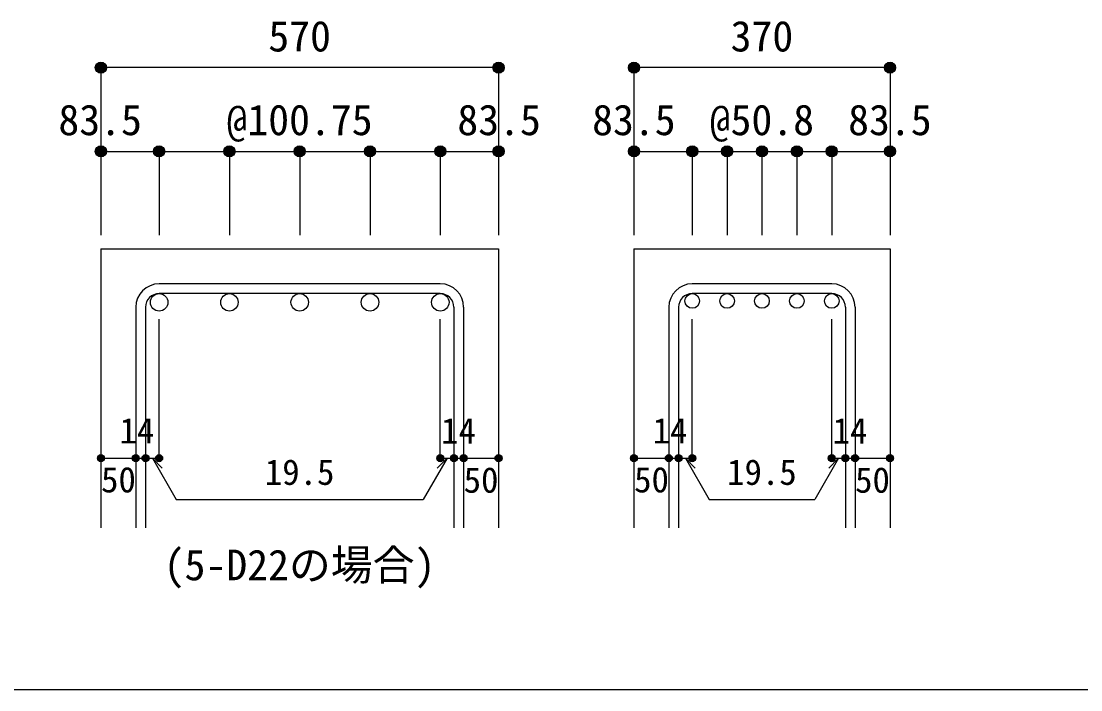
# Model space of a CAD drawing. Units: millimetres at full size, sheet at 1:20. Extents: x -3982 to 3969, y -2797 to 2801.
# Drawn here: x -694 to 825, y -2797 to -1838 of the extents above; entities that cross this region are included whole.
import ezdxf
from ezdxf.enums import TextEntityAlignment as Align

# ---------------------------------------------------------------- set-up
doc = ezdxf.new("R2010")
doc.units = ezdxf.units.MM
doc.header["$LTSCALE"] = 20
doc.header["$PDMODE"] = 32
doc.header["$PDSIZE"] = 10
for name, color, linetype in [('6-1_躯体線', 2, 'Continuous'), ('6-5_梁主筋', 7, 'Continuous'), ('6-6_S.T.P.', 7, 'Continuous'), ('6-7_文字', 7, 'Continuous'), ('6-D_寸法', 4, 'Continuous'), ('F-0_枠', 6, 'Continuous')]:
    doc.layers.add(name, color=color, linetype=linetype)
doc.styles.add('ＭＳ ゴシック', font='')
doc.styles.get('ＭＳ ゴシック').set_extended_font_data('MS Gothic')

msp = doc.modelspace()

# ---------------------------------------------------------------- linework, layer by layer
at = {"layer": '6-1_躯体線'}
for p, q in [((-579.33, -2164.67), (-579.33, -2564.67)), ((-579.33, -2164.67), (-9.33, -2164.67)), ((-9.33, -2164.67), (-9.33, -2564.67)), ((184.79, -2164.67), (184.79, -2564.67)), ((184.79, -2164.67), (551.79, -2164.67)), ((551.79, -2164.67), (551.79, -2564.67))]:
    msp.add_line(p, q, dxfattribs=at)
at = {"layer": '6-5_梁主筋', "color": 3}
for centre, radius in [((-495.83, -2241.17), 12.5), ((-395.08, -2241.17), 12.5), ((-294.33, -2241.17), 12.5), ((-193.58, -2241.17), 12.5), ((-92.83, -2241.17), 12.5), ((268.29, -2239.17), 10.5), ((318.29, -2239.17), 10.5), ((368.29, -2239.17), 10.5), ((418.29, -2239.17), 10.5), ((468.29, -2239.17), 10.5)]:
    msp.add_circle(centre, radius, dxfattribs=at)
at = {"layer": '6-6_S.T.P.'}
for p, q in [((-92.83, -2214.67), (-495.83, -2214.67)), ((468.29, -2214.67), (268.29, -2214.67)), ((-92.83, -2228.67), (-495.83, -2228.67)), ((468.29, -2228.67), (268.29, -2228.67)), ((-529.33, -2248.17), (-529.33, -2564.67)), ((-515.33, -2248.17), (-515.33, -2564.67)), ((-73.33, -2248.17), (-73.33, -2564.67)), ((-59.33, -2248.17), (-59.33, -2564.67)), ((234.79, -2248.17), (234.79, -2564.67)), ((248.79, -2248.17), (248.79, -2564.67)), ((487.79, -2248.17), (487.79, -2564.67)), ((501.79, -2248.17), (501.79, -2564.67))]:
    msp.add_line(p, q, dxfattribs=at)
for centre, radius, start, end in [((-495.83, -2248.17), 33.5, 90, 180), ((-92.83, -2248.17), 33.5, 0, 90), ((268.29, -2248.17), 33.5, 90, 180), ((468.29, -2248.17), 33.5, 0, 90), ((-495.83, -2248.17), 19.5, 90, 180), ((-92.83, -2248.17), 19.5, 0, 90), ((268.29, -2248.17), 19.5, 90, 180), ((468.29, -2248.17), 19.5, 0, 90)]:
    msp.add_arc(centre, radius, start, end, dxfattribs=at)
at = {"layer": '6-D_寸法'}
for p, q in [((-579.33, -1904.67), (-579.33, -2024.67)), ((-9.33, -1904.67), (-579.33, -1904.67)), ((-9.33, -1904.67), (-9.33, -2024.67)), ((184.79, -1904.67), (184.79, -2024.67)), ((551.79, -1904.67), (184.79, -1904.67)), ((551.79, -1904.67), (551.79, -2024.67)), ((-579.33, -2024.67), (-495.83, -2024.67)), ((-579.33, -2024.67), (-579.33, -2144.67)), ((-495.83, -2024.67), (-495.83, -2144.67)), ((-495.83, -2024.67), (-294.33, -2024.67)), ((-395.08, -2024.67), (-395.08, -2144.67)), ((-294.33, -2024.67), (-294.33, -2144.67)), ((-294.33, -2024.67), (-92.83, -2024.67)), ((-193.58, -2024.67), (-193.58, -2144.67)), ((-92.83, -2024.67), (-92.83, -2144.67)), ((-92.83, -2024.67), (-9.33, -2024.67)), ((-9.33, -2024.67), (-9.33, -2144.67)), ((184.79, -2024.67), (268.29, -2024.67)), ((184.79, -2024.67), (184.79, -2144.67)), ((268.29, -2024.67), (268.29, -2144.67)), ((268.29, -2024.67), (368.29, -2024.67)), ((318.29, -2024.67), (318.29, -2144.67)), ((368.29, -2024.67), (468.29, -2024.67)), ((368.29, -2024.67), (368.29, -2144.67)), ((418.29, -2024.67), (418.29, -2144.67)), ((468.29, -2024.67), (468.29, -2144.67)), ((468.29, -2024.67), (551.79, -2024.67)), ((551.79, -2024.67), (551.79, -2144.67)), ((-495.83, -2464.67), (-495.83, -2265.34)), ((-92.83, -2464.67), (-92.83, -2265.34)), ((268.29, -2464.67), (268.29, -2265.34)), ((468.29, -2464.67), (468.29, -2265.34)), ((-579.33, -2464.67), (-529.33, -2464.67)), ((-529.33, -2464.67), (-495.83, -2464.67)), ((-505.58, -2464.67), (-491.44, -2478.81)), ((-505.58, -2464.67), (-471.35, -2523.95)), ((-83.08, -2464.67), (-117.3, -2523.95)), ((-83.08, -2464.67), (-97.22, -2478.81)), ((-92.83, -2464.67), (-9.33, -2464.67)), ((-73.33, -2464.67), (-59.33, -2464.67)), ((184.79, -2464.67), (234.79, -2464.67)), ((234.79, -2464.67), (268.29, -2464.67)), ((258.54, -2464.67), (272.68, -2478.81)), ((258.54, -2464.67), (292.76, -2523.95)), ((478.04, -2464.67), (443.82, -2523.95)), ((478.04, -2464.67), (463.9, -2478.81)), ((468.29, -2464.67), (551.79, -2464.67)), ((487.79, -2464.67), (501.79, -2464.67)), ((-471.35, -2523.95), (-117.3, -2523.95)), ((292.76, -2523.95), (443.82, -2523.95))]:
    msp.add_line(p, q, dxfattribs=at)
for points in [[(-9.33, -1904.67), (-9.33, -2024.67), (-9.33, -2144.67)], [(551.79, -1904.67), (551.79, -2024.67), (551.79, -2144.67)]]:
    msp.add_lwpolyline(points, dxfattribs=at)
for centre, radius in [((-579.33, -1904.67), 8), ((-579.33, -1904.67), 7.2), ((-579.33, -1904.67), 6.4), ((-9.33, -1904.67), 8), ((-9.33, -1904.67), 7.2), ((-9.33, -1904.67), 6.4), ((184.79, -1904.67), 8), ((184.79, -1904.67), 7.2), ((184.79, -1904.67), 6.4), ((551.79, -1904.67), 8), ((551.79, -1904.67), 7.2), ((551.79, -1904.67), 6.4), ((-579.33, -1904.67), 5.6), ((-579.33, -1904.67), 4.8), ((-579.33, -1904.67), 4), ((-579.33, -1904.67), 3.2), ((-579.33, -1904.67), 2.4), ((-579.33, -1904.67), 1.6), ((-579.33, -1904.67), 0.8), ((-9.33, -1904.67), 5.6), ((-9.33, -1904.67), 4.8), ((-9.33, -1904.67), 4), ((-9.33, -1904.67), 3.2), ((-9.33, -1904.67), 2.4), ((-9.33, -1904.67), 1.6), ((-9.33, -1904.67), 0.8), ((184.79, -1904.67), 5.6), ((184.79, -1904.67), 4.8), ((184.79, -1904.67), 4), ((184.79, -1904.67), 3.2), ((184.79, -1904.67), 2.4), ((184.79, -1904.67), 1.6), ((184.79, -1904.67), 0.8), ((551.79, -1904.67), 5.6), ((551.79, -1904.67), 4.8), ((551.79, -1904.67), 4), ((551.79, -1904.67), 3.2), ((551.79, -1904.67), 2.4), ((551.79, -1904.67), 1.6), ((551.79, -1904.67), 0.8), ((-579.33, -2024.67), 8), ((-579.33, -2024.67), 7.2), ((-579.33, -2024.67), 6.4), ((-579.33, -2024.67), 5.6), ((-579.33, -2024.67), 4.8), ((-495.83, -2024.67), 8), ((-495.83, -2024.67), 7.2), ((-495.83, -2024.67), 6.4), ((-495.83, -2024.67), 5.6), ((-495.83, -2024.67), 4.8), ((-395.08, -2024.67), 8), ((-395.08, -2024.67), 7.2), ((-395.08, -2024.67), 6.4), ((-395.08, -2024.67), 5.6), ((-395.08, -2024.67), 4.8), ((-294.33, -2024.67), 8), ((-294.33, -2024.67), 7.2), ((-294.33, -2024.67), 6.4), ((-294.33, -2024.67), 5.6), ((-294.33, -2024.67), 4.8), ((-193.58, -2024.67), 8), ((-193.58, -2024.67), 7.2), ((-193.58, -2024.67), 6.4), ((-193.58, -2024.67), 5.6), ((-193.58, -2024.67), 4.8), ((-92.83, -2024.67), 8), ((-92.83, -2024.67), 7.2), ((-92.83, -2024.67), 6.4), ((-92.83, -2024.67), 5.6), ((-92.83, -2024.67), 4.8), ((-9.33, -2024.67), 8), ((-9.33, -2024.67), 7.2), ((-9.33, -2024.67), 6.4), ((-9.33, -2024.67), 5.6), ((-9.33, -2024.67), 4.8), ((184.79, -2024.67), 8), ((184.79, -2024.67), 7.2), ((184.79, -2024.67), 6.4), ((184.79, -2024.67), 5.6), ((184.79, -2024.67), 4.8), ((268.29, -2024.67), 8), ((268.29, -2024.67), 7.2), ((268.29, -2024.67), 6.4), ((268.29, -2024.67), 5.6), ((268.29, -2024.67), 4.8), ((318.29, -2024.67), 8), ((318.29, -2024.67), 7.2), ((318.29, -2024.67), 6.4), ((318.29, -2024.67), 5.6), ((318.29, -2024.67), 4.8), ((368.29, -2024.67), 8), ((368.29, -2024.67), 7.2), ((368.29, -2024.67), 6.4), ((368.29, -2024.67), 5.6), ((368.29, -2024.67), 4.8), ((418.29, -2024.67), 8), ((418.29, -2024.67), 7.2), ((418.29, -2024.67), 6.4), ((418.29, -2024.67), 5.6), ((418.29, -2024.67), 4.8), ((468.29, -2024.67), 8), ((468.29, -2024.67), 7.2), ((468.29, -2024.67), 6.4), ((468.29, -2024.67), 5.6), ((468.29, -2024.67), 4.8), ((551.79, -2024.67), 8), ((551.79, -2024.67), 7.2), ((551.79, -2024.67), 6.4), ((551.79, -2024.67), 5.6), ((551.79, -2024.67), 4.8), ((-579.33, -2024.67), 4), ((-579.33, -2024.67), 3.2), ((-579.33, -2024.67), 2.4), ((-579.33, -2024.67), 1.6), ((-579.33, -2024.67), 0.8), ((-495.83, -2024.67), 4), ((-495.83, -2024.67), 3.2), ((-495.83, -2024.67), 2.4), ((-495.83, -2024.67), 1.6), ((-495.83, -2024.67), 0.8), ((-395.08, -2024.67), 4), ((-395.08, -2024.67), 3.2), ((-395.08, -2024.67), 2.4), ((-395.08, -2024.67), 1.6), ((-395.08, -2024.67), 0.8), ((-294.33, -2024.67), 4), ((-294.33, -2024.67), 3.2), ((-294.33, -2024.67), 2.4), ((-294.33, -2024.67), 1.6), ((-294.33, -2024.67), 0.8), ((-193.58, -2024.67), 4), ((-193.58, -2024.67), 3.2), ((-193.58, -2024.67), 2.4), ((-193.58, -2024.67), 1.6), ((-193.58, -2024.67), 0.8), ((-92.83, -2024.67), 4), ((-92.83, -2024.67), 3.2), ((-92.83, -2024.67), 2.4), ((-92.83, -2024.67), 1.6), ((-92.83, -2024.67), 0.8), ((-9.33, -2024.67), 4), ((-9.33, -2024.67), 3.2), ((-9.33, -2024.67), 2.4), ((-9.33, -2024.67), 1.6), ((-9.33, -2024.67), 0.8), ((184.79, -2024.67), 4), ((184.79, -2024.67), 3.2), ((184.79, -2024.67), 2.4), ((184.79, -2024.67), 1.6), ((184.79, -2024.67), 0.8), ((268.29, -2024.67), 4), ((268.29, -2024.67), 3.2), ((268.29, -2024.67), 2.4), ((268.29, -2024.67), 1.6), ((268.29, -2024.67), 0.8), ((318.29, -2024.67), 4), ((318.29, -2024.67), 3.2), ((318.29, -2024.67), 2.4), ((318.29, -2024.67), 1.6), ((318.29, -2024.67), 0.8), ((368.29, -2024.67), 4), ((368.29, -2024.67), 3.2), ((368.29, -2024.67), 2.4), ((368.29, -2024.67), 1.6), ((368.29, -2024.67), 0.8), ((418.29, -2024.67), 4), ((418.29, -2024.67), 3.2), ((418.29, -2024.67), 2.4), ((418.29, -2024.67), 1.6), ((418.29, -2024.67), 0.8), ((468.29, -2024.67), 4), ((468.29, -2024.67), 3.2), ((468.29, -2024.67), 2.4), ((468.29, -2024.67), 1.6), ((468.29, -2024.67), 0.8), ((551.79, -2024.67), 4), ((551.79, -2024.67), 3.2), ((551.79, -2024.67), 2.4), ((551.79, -2024.67), 1.6), ((551.79, -2024.67), 0.8), ((-579.33, -2464.67), 4), ((-579.33, -2464.67), 3.6), ((-579.33, -2464.67), 3.2), ((-579.33, -2464.67), 2.8), ((-579.33, -2464.67), 2.4), ((-579.33, -2464.67), 2), ((-579.33, -2464.67), 1.6), ((-579.33, -2464.67), 1.2), ((-579.33, -2464.67), 0.8), ((-579.33, -2464.67), 0.4), ((-529.33, -2464.67), 4), ((-529.33, -2464.67), 3.6), ((-529.33, -2464.67), 3.2), ((-529.33, -2464.67), 2.8), ((-529.33, -2464.67), 2.4), ((-529.33, -2464.67), 2), ((-529.33, -2464.67), 1.6), ((-529.33, -2464.67), 1.2), ((-529.33, -2464.67), 0.8), ((-529.33, -2464.67), 0.4), ((-515.33, -2464.67), 4), ((-515.33, -2464.67), 3.6), ((-515.33, -2464.67), 3.2), ((-515.33, -2464.67), 2.8), ((-515.33, -2464.67), 2.4), ((-515.33, -2464.67), 2), ((-515.33, -2464.67), 1.6), ((-515.33, -2464.67), 1.2), ((-515.33, -2464.67), 0.8), ((-515.33, -2464.67), 0.4), ((-495.83, -2464.67), 4), ((-495.83, -2464.67), 3.6), ((-495.83, -2464.67), 3.2), ((-495.83, -2464.67), 2.8), ((-495.83, -2464.67), 2.4), ((-495.83, -2464.67), 2), ((-495.83, -2464.67), 1.6), ((-495.83, -2464.67), 1.2), ((-495.83, -2464.67), 0.8), ((-495.83, -2464.67), 0.4), ((-92.83, -2464.67), 4), ((-92.83, -2464.67), 3.6), ((-92.83, -2464.67), 3.2), ((-92.83, -2464.67), 2.8), ((-92.83, -2464.67), 2.4), ((-92.83, -2464.67), 2), ((-92.83, -2464.67), 1.6), ((-92.83, -2464.67), 1.2), ((-92.83, -2464.67), 0.8), ((-92.83, -2464.67), 0.4), ((-73.33, -2464.67), 4), ((-73.33, -2464.67), 3.6), ((-73.33, -2464.67), 3.2), ((-73.33, -2464.67), 2.8), ((-73.33, -2464.67), 2.4), ((-73.33, -2464.67), 2), ((-73.33, -2464.67), 1.6), ((-73.33, -2464.67), 1.2), ((-73.33, -2464.67), 0.8), ((-73.33, -2464.67), 0.4), ((-59.33, -2464.67), 4), ((-59.33, -2464.67), 3.6), ((-59.33, -2464.67), 3.2), ((-59.33, -2464.67), 2.8), ((-59.33, -2464.67), 2.4), ((-59.33, -2464.67), 2), ((-59.33, -2464.67), 1.6), ((-59.33, -2464.67), 1.2), ((-59.33, -2464.67), 0.8), ((-59.33, -2464.67), 0.4), ((-9.33, -2464.67), 4), ((-9.33, -2464.67), 3.6), ((-9.33, -2464.67), 3.2), ((-9.33, -2464.67), 2.8), ((-9.33, -2464.67), 2.4), ((-9.33, -2464.67), 2), ((-9.33, -2464.67), 1.6), ((-9.33, -2464.67), 1.2), ((-9.33, -2464.67), 0.8), ((-9.33, -2464.67), 0.4), ((184.79, -2464.67), 4), ((184.79, -2464.67), 3.6), ((184.79, -2464.67), 3.2), ((184.79, -2464.67), 2.8), ((184.79, -2464.67), 2.4), ((184.79, -2464.67), 2), ((184.79, -2464.67), 1.6), ((184.79, -2464.67), 1.2), ((184.79, -2464.67), 0.8), ((184.79, -2464.67), 0.4), ((234.79, -2464.67), 4), ((234.79, -2464.67), 3.6), ((234.79, -2464.67), 3.2), ((234.79, -2464.67), 2.8), ((234.79, -2464.67), 2.4), ((234.79, -2464.67), 2), ((234.79, -2464.67), 1.6), ((234.79, -2464.67), 1.2), ((234.79, -2464.67), 0.8), ((234.79, -2464.67), 0.4), ((248.79, -2464.67), 4), ((248.79, -2464.67), 3.6), ((248.79, -2464.67), 3.2), ((248.79, -2464.67), 2.8), ((248.79, -2464.67), 2.4), ((248.79, -2464.67), 2), ((248.79, -2464.67), 1.6), ((248.79, -2464.67), 1.2), ((248.79, -2464.67), 0.8), ((248.79, -2464.67), 0.4), ((268.29, -2464.67), 4), ((268.29, -2464.67), 3.6), ((268.29, -2464.67), 3.2), ((268.29, -2464.67), 2.8), ((268.29, -2464.67), 2.4), ((268.29, -2464.67), 2), ((268.29, -2464.67), 1.6), ((268.29, -2464.67), 1.2), ((268.29, -2464.67), 0.8), ((268.29, -2464.67), 0.4), ((468.29, -2464.67), 4), ((468.29, -2464.67), 3.6), ((468.29, -2464.67), 3.2), ((468.29, -2464.67), 2.8), ((468.29, -2464.67), 2.4), ((468.29, -2464.67), 2), ((468.29, -2464.67), 1.6), ((468.29, -2464.67), 1.2), ((468.29, -2464.67), 0.8), ((468.29, -2464.67), 0.4), ((487.79, -2464.67), 4), ((487.79, -2464.67), 3.6), ((487.79, -2464.67), 3.2), ((487.79, -2464.67), 2.8), ((487.79, -2464.67), 2.4), ((487.79, -2464.67), 2), ((487.79, -2464.67), 1.6), ((487.79, -2464.67), 1.2), ((487.79, -2464.67), 0.8), ((487.79, -2464.67), 0.4), ((501.79, -2464.67), 4), ((501.79, -2464.67), 3.6), ((501.79, -2464.67), 3.2), ((501.79, -2464.67), 2.8), ((501.79, -2464.67), 2.4), ((501.79, -2464.67), 2), ((501.79, -2464.67), 1.6), ((501.79, -2464.67), 1.2), ((501.79, -2464.67), 0.8), ((501.79, -2464.67), 0.4), ((551.79, -2464.67), 4), ((551.79, -2464.67), 3.6), ((551.79, -2464.67), 3.2), ((551.79, -2464.67), 2.8), ((551.79, -2464.67), 2.4), ((551.79, -2464.67), 2), ((551.79, -2464.67), 1.6), ((551.79, -2464.67), 1.2), ((551.79, -2464.67), 0.8), ((551.79, -2464.67), 0.4)]:
    msp.add_circle(centre, radius, dxfattribs=at)
at = {"layer": '6-D_寸法', "color": 7}
for p in [(-579.33, -1904.67), (-579.33, -1904.67), (-9.33, -1904.67), (-9.33, -1904.67), (184.79, -1904.67), (184.79, -1904.67), (551.79, -1904.67), (551.79, -1904.67), (-579.33, -2024.67), (-579.33, -2024.67), (-495.83, -2024.67), (-495.83, -2024.67), (-395.08, -2024.67), (-395.08, -2024.67), (-294.33, -2024.67), (-294.33, -2024.67), (-193.58, -2024.67), (-193.58, -2024.67), (-92.83, -2024.67), (-92.83, -2024.67), (-9.33, -2024.67), (-9.33, -2024.67), (184.79, -2024.67), (184.79, -2024.67), (268.29, -2024.67), (268.29, -2024.67), (318.29, -2024.67), (318.29, -2024.67), (368.29, -2024.67), (368.29, -2024.67), (418.29, -2024.67), (418.29, -2024.67), (468.29, -2024.67), (468.29, -2024.67), (551.79, -2024.67), (551.79, -2024.67), (-579.33, -2464.67), (-529.33, -2464.67), (-515.33, -2464.67), (-495.83, -2464.67), (-92.83, -2464.67), (-73.33, -2464.67), (-59.33, -2464.67), (-9.33, -2464.67), (184.79, -2464.67), (234.79, -2464.67), (248.79, -2464.67), (268.29, -2464.67), (468.29, -2464.67), (487.79, -2464.67), (501.79, -2464.67), (551.79, -2464.67)]:
    msp.add_point(p, dxfattribs=at)
at = {"layer": 'F-0_枠'}
msp.add_line((3969.4, -2796.83), (-3981.92, -2796.83), dxfattribs=at)

# ---------------------------------------------------------------- texts
at = {"layer": '6-7_文字', "style": 'ＭＳ ゴシック'}
msp.add_text('(5-D22の場合)', height=43.99, dxfattribs=at).set_placement((-489.33, -2652.94), align=Align.BOTTOM_LEFT)
at = {"layer": '6-D_寸法', "style": 'ＭＳ ゴシック'}
for s, height, p in [('570', 43.99, (-339.33, -1894.67)), ('370', 43.99, (323.29, -1894.67)), ('83.5', 43.99, (-640.25, -2014.67)), ('@100.75', 43.99, (-399.33, -2014.67)), ('83.5', 43.99, (-68.4, -2014.67)), ('83.5', 43.99, (124.79, -2014.67)), ('@50.8', 43.99, (293.29, -2014.67)), ('83.5', 43.99, (491.79, -2014.67)), ('14', 36.66, (-552.64, -2454.6)), ('14', 36.66, (-91.72, -2454.67)), ('14', 36.66, (211.48, -2454.6)), ('14', 36.66, (469.4, -2454.67)), ('19.5', 36.66, (-344.33, -2513.95)), ('19.5', 36.66, (318.29, -2513.95)), ('50', 36.66, (-579.08, -2524.77)), ('50', 36.66, (-59.33, -2525.22)), ('50', 36.66, (185.04, -2524.77)), ('50', 36.66, (501.78, -2525.22))]:
    msp.add_text(s, height=height, dxfattribs=at).set_placement(p, align=Align.BOTTOM_LEFT)

doc.saveas('drawing.dxf')
